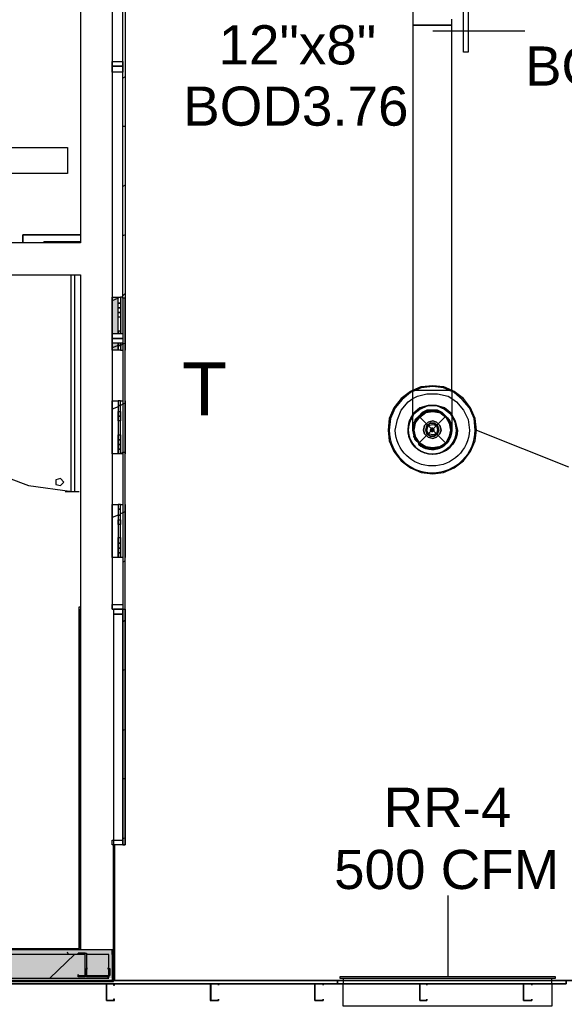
# Model space of a CAD drawing. Header units: metres. Extents: x 98 to 337, y -7 to 53.
# Drawn here: x 123.323 to 125.44, y 37.002 to 40.839 of the extents above; entities that cross this region are included whole.
import ezdxf

# ---------------------------------------------------------------- set-up
doc = ezdxf.new("R2010")
doc.units = ezdxf.units.M
doc.layers.add('HVAC - Ductos', color=5, linetype='Continuous', lineweight=0)
doc.layers.add('PDF_Text', color=7, linetype='Continuous', lineweight=0)
doc.layers.add('PDF_Geometry', color=7, linetype='Continuous', lineweight=0, true_color=0xaaaaaa)
doc.layers.add('PDF_Solid Fills', color=7, linetype='Continuous', lineweight=0, true_color=0xffffff)
doc.styles.add('PDF Helvetica', font='')
doc.styles.get('PDF Helvetica').set_extended_font_data('Helvetica')

msp = doc.modelspace()

# ---------------------------------------------------------------- hatches: boundary and pattern name
at = {"layer": 'PDF_Solid Fills', "lineweight": 0, "transparency": 33554559}
h = msp.add_hatch(color=256, dxfattribs=at)
h.paths.add_polyline_path([(123.6827, 39.6181), (123.7056, 39.6181), (123.7056, 39.7601), (123.6827, 39.7601)])
h.paths.add_polyline_path([(123.6827, 39.5539), (123.7056, 39.5539), (123.7056, 39.5814), (123.6827, 39.5814)])
h = msp.add_hatch(color=256, dxfattribs=at)
h.paths.add_polyline_path([(123.724, 39.6181), (123.724, 39.7601), (123.7149, 39.7601), (123.7149, 39.6181)])
h.paths.add_polyline_path([(123.724, 39.5814), (123.7149, 39.5814), (123.7149, 39.5539), (123.724, 39.5539)])
for points in [[(119.9029, 37.1119), (119.9029, 37.2081), (120.4206, 37.2081), (123.669, 37.2035), (123.669, 37.1256), (123.6736, 37.1256), (123.669, 37.121), (123.669, 37.1119), (123.6873, 37.1119), (123.6873, 37.2218), (119.8891, 37.2218), (119.8891, 37.1119)], [(123.669, 37.1119), (123.669, 37.2035), (119.9029, 37.2035), (119.9029, 37.1119)]]:
    msp.add_hatch(color=256, dxfattribs=at).paths.add_polyline_path(points)
h = msp.add_hatch(color=256, dxfattribs=at)
h.paths.add_polyline_path([(123.5774, 37.1164), (123.5774, 37.121), (123.5499, 37.121), (123.5772, 37.1164)])
h.paths.add_polyline_path([(123.5774, 37.121), (123.582, 37.2081), (123.5774, 37.2081)])

# ---------------------------------------------------------------- linework, layer by layer
at = {"layer": 'HVAC - Ductos', "lineweight": 0}
for points in [[(124.8511, 40.9147), (124.8511, 40.8185), (124.8557, 40.8185), (124.8603, 40.8185), (124.874, 40.8185), (124.8877, 40.8185), (124.9061, 40.8185), (124.929, 40.8185), (124.9473, 40.8185), (124.9656, 40.8185), (124.9793, 40.8185), (124.9931, 40.8185), (125.0023, 40.8185), (124.9931, 40.8185), (124.9793, 40.8185), (124.9656, 40.8185), (124.9473, 40.8185), (124.929, 40.8185), (124.9061, 40.8185), (124.8877, 40.8185), (124.874, 40.8185), (124.8603, 40.8185), (124.8557, 40.8185), (124.8511, 40.8185), (124.8511, 39.3981), (124.8419, 39.3936), (124.8053, 39.366), (124.7778, 39.3294), (124.7595, 39.2882), (124.7549, 39.2423), (124.7595, 39.2011), (124.7778, 39.1599), (124.8053, 39.1232), (124.8419, 39.0957), (124.8831, 39.0774), (124.929, 39.0728), (124.9702, 39.0774), (125.0114, 39.0957), (125.0481, 39.1232), (125.0756, 39.1599), (125.0939, 39.2011), (125.0985, 39.2423), (125.0939, 39.2882), (125.0756, 39.3294), (125.0481, 39.366), (125.0114, 39.3936), (125.0023, 39.3981), (125.0023, 40.8185), (125.0023, 40.8413)], [(124.8511, 39.3981), (124.8831, 39.4119), (124.929, 39.4164), (124.9702, 39.4119), (125.0023, 39.3981)], [(125.0023, 39.3936), (124.9702, 39.4073), (124.929, 39.4119), (124.8831, 39.4073), (124.8511, 39.3936)], [(124.8511, 39.3981), (124.8557, 39.3981), (124.8603, 39.3981), (124.874, 39.3981), (124.8877, 39.3981), (124.9061, 39.3981), (124.929, 39.3981), (124.9473, 39.3981), (124.9656, 39.3981), (124.9793, 39.3981), (124.9931, 39.3981), (125.0023, 39.3981)], [(124.8511, 39.366), (124.8694, 39.3752), (124.9061, 39.3844), (124.9473, 39.3844), (124.9885, 39.3752), (125.0023, 39.366)], [(124.9015, 39.311), (124.929, 39.3202), (124.9061, 39.3202), (124.8877, 39.311), (124.874, 39.2974), (124.8603, 39.2836), (124.8557, 39.2652), (124.8511, 39.2515)], [(124.874, 39.1874), (124.874, 39.1919), (124.8649, 39.2057), (124.8557, 39.224), (124.8557, 39.2423), (124.8557, 39.2652), (124.8649, 39.2836), (124.874, 39.2974), (124.8923, 39.3065), (124.9061, 39.3156), (124.929, 39.3202)], [(124.8603, 39.2698), (124.8557, 39.2423), (124.8603, 39.2698), (124.8785, 39.2928), (124.9015, 39.311), (124.929, 39.3156), (124.9565, 39.311), (124.9793, 39.2928), (124.9931, 39.2698), (124.9977, 39.2423), (124.9931, 39.2194), (124.9793, 39.1919), (124.9565, 39.1782), (124.9793, 39.1919), (124.9931, 39.2148)], [(124.8557, 39.2698), (124.8557, 39.2744), (124.8603, 39.2744), (124.874, 39.2974), (124.8969, 39.311), (124.8969, 39.3156), (124.9015, 39.3156)], [(125.0023, 39.2515), (125.0023, 39.2652), (124.9931, 39.2836), (124.9793, 39.2974), (124.9656, 39.311), (124.9473, 39.3202), (124.929, 39.3202), (124.9473, 39.3156), (124.9656, 39.3065), (124.9793, 39.2974), (124.9931, 39.2836), (124.9977, 39.2652), (125.0023, 39.2423), (124.9977, 39.224), (124.9931, 39.2057), (124.9793, 39.1919), (124.9656, 39.1828), (124.9473, 39.1736), (124.929, 39.169), (124.9061, 39.1736), (124.8923, 39.1828), (124.874, 39.1919)], [(124.874, 39.2974), (124.9793, 39.1919)], [(124.9793, 39.2974), (124.874, 39.1919)], [(124.929, 39.3156), (124.9519, 39.311)], [(124.9519, 39.3156), (124.9565, 39.3156), (124.961, 39.311)], [(124.9565, 39.311), (124.9793, 39.2974), (124.9931, 39.2744)], [(124.9977, 39.2744), (124.9977, 39.2698), (125.0023, 39.2423), (124.9977, 39.2194)], [(124.8511, 39.2469), (124.8511, 39.2423)], [(124.9519, 39.1782), (124.929, 39.1736), (124.9015, 39.1782), (124.8785, 39.1919), (124.8603, 39.2194), (124.8557, 39.2423), (124.8603, 39.2194)], [(124.8603, 39.2148), (124.8557, 39.2148), (124.8557, 39.2194)], [(124.9977, 39.2194), (124.9977, 39.2148)], [(124.8969, 39.1782), (124.874, 39.1919), (124.8603, 39.2148)], [(124.9015, 39.1736), (124.8969, 39.1736), (124.8969, 39.1782)], [(124.961, 39.1782), (124.9565, 39.1736), (124.9519, 39.1736)], [(124.9519, 39.1736), (124.929, 39.169), (124.9015, 39.1736)]]:
    msp.add_lwpolyline(points, dxfattribs=at)
for points in [[(125.0664, 40.7131), (125.0481, 40.7131), (125.0481, 40.8917), (125.0664, 40.8917)], [(124.8511, 39.3065), (124.8785, 39.3294), (124.9107, 39.3386), (124.9427, 39.3386), (124.9747, 39.3294), (125.0023, 39.3065), (125.0023, 39.3019), (125.0023, 39.3065), (124.9747, 39.3294), (124.9427, 39.3386), (124.9107, 39.3386), (124.8785, 39.3294), (124.8511, 39.3065), (124.8511, 39.3019)], [(124.9977, 39.3065), (124.9747, 39.3248), (124.9427, 39.3386), (124.9107, 39.3386), (124.8785, 39.3248), (124.8557, 39.3065), (124.8511, 39.2974), (124.8557, 39.3065), (124.8785, 39.3248), (124.9107, 39.3386), (124.9427, 39.3386), (124.9747, 39.3248), (124.9977, 39.3065), (125.0023, 39.2974)], [(124.9885, 39.2882), (124.9519, 39.3156), (124.9015, 39.3156), (124.8649, 39.2882), (124.8511, 39.2423), (124.8649, 39.2011), (124.9015, 39.1736), (124.9519, 39.1736), (124.9885, 39.2011), (125.0023, 39.2423)], [(125.0252, 39.2423), (125.016, 39.279), (125.0023, 39.3019), (125.016, 39.279)], [(124.8969, 39.2607), (124.8923, 39.2423), (124.8969, 39.2607), (124.9107, 39.2744), (124.929, 39.279), (124.9427, 39.2744), (124.9565, 39.2607), (124.961, 39.2423), (124.9565, 39.2607), (124.9427, 39.2744), (124.929, 39.279), (124.9107, 39.2744)], [(124.9061, 39.2607), (124.9015, 39.2423), (124.9061, 39.2607), (124.9198, 39.2698), (124.9336, 39.2698), (124.9473, 39.2607), (124.9519, 39.2423), (124.9473, 39.2607), (124.9336, 39.2698), (124.9198, 39.2698)], [(124.9107, 39.2607), (124.929, 39.2652), (124.9427, 39.2607), (124.9473, 39.2423), (124.9427, 39.2286), (124.929, 39.224), (124.9107, 39.2286), (124.9061, 39.2423)], [(124.8511, 39.2515), (124.8511, 39.2423), (124.8557, 39.224), (124.8603, 39.2057), (124.874, 39.1919), (124.8603, 39.2057), (124.8557, 39.224), (124.8511, 39.2423)], [(124.9565, 39.2286), (124.961, 39.2423), (124.9565, 39.2286), (124.9427, 39.2148), (124.929, 39.2103), (124.9107, 39.2148), (124.8969, 39.2286), (124.8923, 39.2423), (124.8969, 39.2286), (124.9107, 39.2148), (124.929, 39.2103), (124.9427, 39.2148)], [(124.9473, 39.2286), (124.9519, 39.2423), (124.9473, 39.2286), (124.9336, 39.2194), (124.9198, 39.2194), (124.9061, 39.2286), (124.9015, 39.2423), (124.9061, 39.2286), (124.9198, 39.2194), (124.9336, 39.2194)], [(124.9244, 39.2469), (124.9198, 39.2423), (124.9244, 39.2515), (124.929, 39.2515), (124.9336, 39.2423), (124.929, 39.2469)], [(124.929, 39.2378), (124.9336, 39.2423), (124.929, 39.2378), (124.9244, 39.2378), (124.9198, 39.2423), (124.9244, 39.2378)]]:
    msp.add_lwpolyline(points, close=True, dxfattribs=at)
for points in [[(124.8511, 39.3936), (124.8419, 39.389), (124.8099, 39.3614), (124.7823, 39.3294), (124.7641, 39.2882), (124.7595, 39.2423, 0.986592), (125.0939, 39.2423), (125.0894, 39.2882), (125.071, 39.3294), (125.0435, 39.3614), (125.0114, 39.389), (125.0023, 39.3936)], [(124.8511, 39.2469), (124.8511, 39.2561), (124.8511, 39.279), (124.8511, 39.3156), (124.8511, 39.3523), (124.8511, 39.3981), (124.8557, 39.3981), (124.8603, 39.3981), (124.874, 39.3981), (124.8877, 39.3981), (124.9061, 39.3981), (124.929, 39.3981), (124.9473, 39.3981), (124.9656, 39.3981), (124.9793, 39.3981), (124.9931, 39.3981), (125.0023, 39.3981), (125.0023, 39.3798), (125.0023, 39.334), (125.0023, 39.2974), (125.0023, 39.2698), (125.0023, 39.2515), (125.0023, 39.2423), (125.0023, 39.2515), (125.0023, 39.2423, -0.66391), (124.874, 39.1874, 0.648937), (125.0023, 39.2423)], [(125.0023, 39.366), (125.0206, 39.3523), (125.0481, 39.3202), (125.0664, 39.2836), (125.071, 39.2423, -0.962337), (124.7823, 39.2423), (124.7915, 39.2836), (124.8053, 39.3202), (124.8327, 39.3523), (124.8511, 39.366)]]:
    msp.add_lwpolyline(points, format="xyb", dxfattribs=at)
msp.add_lwpolyline([(124.8327, 39.2423, 0.962198), (125.0252, 39.2423, -1.355247), (124.8511, 39.3019), (124.8373, 39.279), (124.8327, 39.2423), (124.8373, 39.2744), (124.8511, 39.2974, 1.368675), (125.0206, 39.2423), (125.016, 39.2744), (125.0023, 39.2974, -1.368654)], format="xyb", close=True, dxfattribs=at)
at = {"layer": 'PDF_Geometry', "lineweight": 0}
for points in [[(123.724, 46.0828), (123.7331, 46.0828), (123.7331, 44.8687), (123.724, 44.8687), (123.724, 46.0828), (123.7331, 46.0828), (123.7331, 44.8687), (123.724, 44.8687), (123.724, 43.5903), (123.7331, 43.5903), (123.7331, 42.3121), (123.724, 42.3121), (123.724, 41.0338), (123.7331, 41.0338), (123.7331, 39.7555), (123.724, 39.7555), (123.724, 38.5459), (123.7331, 38.5459), (123.7331, 39.7555), (123.724, 39.7555), (123.724, 41.0338), (123.7331, 41.043)], [(123.5591, 44.8687), (123.5591, 39.9708), (120.0128, 39.9708), (120.0128, 44.8687), (123.6873, 44.8687), (123.6873, 44.8595)], [(123.6827, 44.8687), (123.6827, 38.5459), (123.6873, 38.5459), (123.6873, 37.2218), (123.5591, 37.2218)], [(124.929, 40.7955), (125.2863, 40.7955)], [(123.7331, 40.6168), (123.724, 40.6123)], [(123.7331, 40.4244), (123.724, 40.4244)], [(123.1513, 40.3419), (123.5086, 40.3419), (123.5086, 40.2411), (123.1513, 40.2411)], [(123.7331, 40.1953), (123.724, 40.1907)], [(123.7331, 40.0029), (123.724, 39.9983)], [(123.5591, 39.9754), (123.417, 39.9754), (123.417, 39.9708), (123.417, 39.9754)], [(120.0128, 37.2218), (119.8891, 37.2218), (119.8891, 38.5459), (120.0128, 38.5459), (120.0128, 39.8472), (123.5591, 39.8472), (123.5591, 38.5459)], [(123.5224, 39.0041), (123.5224, 39.8472)], [(123.5361, 39.8472), (123.5361, 39.0041)], [(123.724, 39.7601), (123.7149, 39.7601), (123.7149, 39.6181), (123.7149, 39.6272), (123.7057, 39.6272), (123.7057, 39.6181), (123.7057, 39.7601), (123.7057, 39.7555), (123.6827, 39.7463)], [(123.6827, 39.6181), (123.6827, 39.7601), (123.7057, 39.7601), (123.7149, 39.7601), (123.7149, 39.7372), (123.7057, 39.7372), (123.7057, 39.7601)], [(123.7331, 39.7738), (123.724, 39.7647)], [(123.7331, 39.7601), (123.7331, 39.5539)], [(123.7057, 39.5723), (123.7057, 39.5814), (123.7057, 39.5539), (123.6827, 39.5539), (123.6827, 39.5814)], [(123.7149, 39.5723), (123.7149, 39.5539), (123.7057, 39.5539), (123.7057, 39.5723), (123.7149, 39.5723), (123.7057, 39.5723), (123.6827, 39.5631)], [(123.7331, 39.5814), (123.724, 39.5768), (123.7149, 39.5723), (123.7149, 39.5814), (123.7149, 39.5539), (123.724, 39.5539)], [(123.7057, 39.334), (123.6827, 39.3248)], [(123.7331, 39.3477), (123.724, 39.3432), (123.7149, 39.3386), (123.7057, 39.3386), (123.7057, 39.3156), (123.7149, 39.3156), (123.7149, 39.3386), (123.7057, 39.3386), (123.7149, 39.3386), (123.7149, 39.3569), (123.7057, 39.3569), (123.7057, 39.3386)], [(123.724, 39.1507), (123.7149, 39.1507), (123.7149, 39.3569), (123.724, 39.3569)], [(123.7331, 39.3569), (123.7331, 39.1507)], [(125.0985, 39.2423), (125.4559, 39.1003)], [(123.023, 39.1965), (123.0504, 39.1736), (123.1971, 39.0865), (123.3574, 39.027), (123.527, 39.0041)], [(123.7331, 39.1553), (123.724, 39.1553), (123.7149, 39.1507), (123.7103, 39.1507)], [(123.4995, 39.0041), (123.5545, 39.0041)], [(123.7057, 38.9125), (123.7149, 38.9125), (123.7057, 38.9125), (123.7057, 38.8941), (123.7149, 38.8941), (123.7149, 38.9125), (123.7149, 38.9354), (123.7149, 38.9537), (123.7057, 38.9537), (123.7057, 38.9354), (123.7149, 38.9354), (123.7057, 38.9354), (123.7057, 38.9125), (123.6827, 38.9033)], [(123.724, 38.7475), (123.7149, 38.7475), (123.7149, 38.9537), (123.724, 38.9537)], [(123.7331, 38.9537), (123.7331, 38.7475)], [(123.7331, 38.9262), (123.724, 38.9216), (123.7149, 38.917)], [(123.7331, 38.7338), (123.724, 38.7292)], [(123.6827, 38.5459), (123.6827, 38.5643), (123.724, 38.5643), (123.724, 38.5459), (123.6873, 38.5459), (123.724, 38.5459), (123.724, 38.5276), (123.724, 37.6479)], [(120.0128, 38.5551), (120.022, 38.5551), (120.022, 37.2264), (123.5545, 37.2264), (123.5545, 38.5551), (123.5591, 38.5551)], [(123.724, 37.6296), (123.7331, 37.6296), (123.7331, 38.5459), (123.7331, 37.6296), (123.724, 37.6296), (123.724, 38.5459), (123.7331, 38.5459)], [(123.7331, 38.5047), (123.724, 38.4955)], [(123.7331, 38.3123), (123.724, 38.3077)], [(123.7331, 38.0786), (123.724, 38.074)], [(123.7331, 37.8861), (123.724, 37.8861)], [(123.7331, 37.6571), (123.724, 37.6525)], [(123.6873, 37.1027), (123.6873, 37.6296), (123.6919, 37.6296), (123.6919, 37.1027)], [(124.9885, 37.1164), (124.9885, 37.4325)], [(123.6827, 37.1118), (123.6873, 37.1118), (123.6873, 37.2035), (123.6827, 37.2035), (123.6827, 37.2218), (119.8891, 37.2218), (119.8891, 37.2035), (119.8891, 37.1118)], [(123.6827, 37.2035), (123.6827, 37.0981), (123.6873, 37.0981), (123.6827, 37.0981), (119.8891, 37.0981), (119.8891, 37.2035)], [(122.0425, 37.2035), (121.6393, 37.2035), (121.2316, 37.2035), (120.8283, 37.2035), (120.4206, 37.2035), (119.9991, 37.2035), (119.9029, 37.2035), (119.9029, 37.1118), (123.669, 37.1118), (123.669, 37.1164)], [(123.5774, 37.2035), (123.2612, 37.2035), (122.858, 37.2035), (122.4503, 37.2035), (122.0471, 37.2035)], [(123.4399, 37.1118), (123.5361, 37.2035)], [(123.5132, 37.2035), (123.5086, 37.2127)], [(123.669, 37.121), (123.669, 37.2035), (123.582, 37.2035)], [(123.6645, 37.1118), (123.669, 37.1164)], [(124.567, 37.1118), (125.4055, 37.1118)], [(125.3825, 37.1164), (124.59, 37.1164)], [(144.5753, 37.1027), (138.6924, 37.1027), (137.8035, 37.1027), (136.4657, 37.1027), (135.5814, 37.1027), (133.4692, 37.1027), (132.5804, 37.1027), (131.215, 37.1027), (130.0742, 37.1027), (129.8497, 37.1027), (128.9609, 37.1027), (127.4856, 37.1027), (126.5967, 37.1027), (125.4467, 37.1027), (124.5578, 37.1027), (117.6257, 37.1027)], [(117.6257, 37.1027), (124.5578, 37.1027), (125.4467, 37.1027), (126.5967, 37.1027), (127.4856, 37.1027), (128.9609, 37.1027), (129.8497, 37.1027), (130.0742, 37.1027), (131.215, 37.1027), (132.5804, 37.1027), (132.5804, 37.089), (132.5804, 37.1027), (133.4692, 37.1027), (135.5814, 37.1027), (136.4657, 37.1027), (137.8035, 37.1027), (138.6924, 37.1027), (144.5753, 37.1027), (145.4641, 37.1027), (147.6358, 37.1027), (148.5247, 37.1027), (148.5247, 37.089), (148.5247, 37.1027), (158.9481, 37.1027)]]:
    msp.add_lwpolyline(points, dxfattribs=at)
for points in [[(123.6827, 40.6764), (123.724, 40.6764), (123.724, 40.6581), (123.6827, 40.6581)], [(123.6827, 40.6581), (123.724, 40.6581), (123.724, 40.6352), (123.6827, 40.6352)], [(123.3345, 39.9708), (123.3345, 40.0029), (123.5591, 40.0029), (123.3345, 40.0029)], [(123.7149, 39.7372), (123.7149, 39.7188), (123.7057, 39.7188), (123.7057, 39.7372)], [(123.7149, 39.7188), (123.7149, 39.7005), (123.7057, 39.7005), (123.7057, 39.7188)], [(123.7057, 39.7005), (123.7149, 39.7005), (123.7149, 39.6822), (123.7057, 39.6822)], [(123.6827, 39.6181), (123.724, 39.6181), (123.724, 39.5997), (123.6827, 39.5997)], [(123.6827, 39.5997), (123.724, 39.5997), (123.724, 39.5814), (123.6827, 39.5814)], [(123.7057, 39.1507), (123.6827, 39.1507), (123.6827, 39.3569), (123.7057, 39.3569)], [(123.7149, 39.3156), (123.7149, 39.2974), (123.7057, 39.2974), (123.7057, 39.3156)], [(123.7057, 39.2974), (123.7149, 39.2974), (123.7149, 39.279), (123.7057, 39.279)], [(123.7057, 39.224), (123.7149, 39.224), (123.7149, 39.2057), (123.7057, 39.2057)], [(123.7057, 39.2057), (123.7149, 39.2057), (123.7149, 39.1874), (123.7057, 39.1874)], [(123.7057, 39.1874), (123.7149, 39.1874), (123.7149, 39.169), (123.7057, 39.169)], [(123.7149, 39.169), (123.7149, 39.1507), (123.7057, 39.1507), (123.7057, 39.169)], [(123.4949, 39.0407), (123.4812, 39.0545), (123.4628, 39.0499), (123.4628, 39.0316), (123.4812, 39.027)], [(123.7057, 38.7475), (123.6827, 38.7475), (123.6827, 38.9537), (123.7057, 38.9537)], [(123.7057, 38.8941), (123.7149, 38.8941), (123.7149, 38.8758), (123.7057, 38.8758)], [(123.7057, 38.8254), (123.7149, 38.8254), (123.7149, 38.8025), (123.7057, 38.8025)], [(123.7057, 38.8025), (123.7149, 38.8025), (123.7149, 38.7842), (123.7057, 38.7842)], [(123.7057, 38.7842), (123.7149, 38.7842), (123.7149, 38.7658), (123.7057, 38.7658)], [(123.7149, 38.7658), (123.7149, 38.7475), (123.7057, 38.7475), (123.7057, 38.7658)], [(123.5591, 38.5459), (123.5591, 37.2218)], [(123.6873, 38.5276), (123.724, 38.5276)], [(123.6827, 37.6479), (123.724, 37.6479), (123.724, 37.6296), (123.6827, 37.6296)], [(119.8891, 37.0981), (123.6873, 37.0981), (123.6873, 37.2218), (119.8891, 37.2218)], [(123.5499, 37.2035), (123.5499, 37.2081)], [(123.5774, 37.2081), (123.582, 37.2081), (123.582, 37.121), (123.5774, 37.121), (123.5774, 37.1164), (123.5499, 37.1164), (123.5499, 37.1256), (123.5499, 37.121), (123.5774, 37.121), (123.5774, 37.2081), (123.5499, 37.2081)], [(123.6736, 37.121), (123.669, 37.121), (123.669, 37.1164), (123.582, 37.1164), (123.582, 37.121), (123.582, 37.1485), (123.5865, 37.1485), (123.582, 37.1485), (123.582, 37.121), (123.669, 37.121), (123.669, 37.1485), (123.6645, 37.1485), (123.6736, 37.1485)], [(125.4055, 37.1164), (124.567, 37.1164), (124.567, 37.1118), (124.5808, 37.1118), (124.5808, 37.089), (125.3917, 37.089), (125.3917, 37.1118), (125.4055, 37.1118)], [(124.5578, 37.1027), (124.5578, 37.089), (118.006, 37.089), (124.5578, 37.089), (124.5578, 37.1027), (117.6257, 37.1027), (117.6257, 37.089), (117.9785, 37.089), (117.6257, 37.089), (117.6257, 37.1027)], [(123.6919, 37.089), (123.6599, 37.089), (123.6599, 37.0294), (123.6599, 37.0248), (123.6919, 37.0248), (123.6919, 37.0294), (123.6873, 37.0294), (123.6873, 37.0248), (123.6599, 37.0248), (123.6599, 37.0294), (123.6599, 37.089), (123.6873, 37.089), (123.6873, 37.0844), (123.6919, 37.0844)], [(124.0951, 37.089), (124.0676, 37.089), (124.063, 37.089), (124.063, 37.0294), (124.063, 37.0248), (124.0676, 37.0248), (124.0951, 37.0248), (124.0951, 37.0294), (124.0951, 37.0248), (124.0676, 37.0248), (124.0676, 37.0294), (124.0676, 37.089), (124.0951, 37.089), (124.0951, 37.0844)], [(124.5029, 37.089), (124.4708, 37.089), (124.4708, 37.0294), (124.4708, 37.0248), (124.5029, 37.0248), (124.5029, 37.0294), (124.5029, 37.0248), (124.4708, 37.0248), (124.4708, 37.0294), (124.4708, 37.089), (124.5029, 37.089), (124.5029, 37.0844)], [(124.5578, 37.089), (124.5578, 37.1027)], [(124.5578, 37.089), (125.4467, 37.089), (125.4467, 37.1027), (125.4467, 37.089)], [(125.3917, 37.089), (125.3917, 37.0019), (124.5808, 37.0019), (124.5808, 37.089)], [(124.7136, 37.089), (124.59, 37.089)], [(124.9519, 37.089), (124.7915, 37.089)], [(124.8785, 37.089), (124.8785, 37.0294), (124.8785, 37.0248), (124.9061, 37.0248), (124.9061, 37.0294), (124.9061, 37.0248), (124.8785, 37.0248), (124.8785, 37.0294), (124.8785, 37.089), (124.9061, 37.089)], [(124.9061, 37.0844), (124.9061, 37.089)], [(125.1901, 37.089), (125.0298, 37.089)], [(125.3871, 37.089), (125.268, 37.089)], [(125.2863, 37.089), (125.2818, 37.089), (125.2818, 37.0294), (125.2818, 37.0248), (125.2863, 37.0248), (125.3139, 37.0248), (125.3139, 37.0294), (125.3139, 37.0248), (125.2863, 37.0248), (125.2818, 37.0248), (125.2818, 37.0294), (125.2818, 37.089), (125.2863, 37.089), (125.3139, 37.089)], [(125.3139, 37.0844), (125.3139, 37.089)]]:
    msp.add_lwpolyline(points, close=True, dxfattribs=at)

# ---------------------------------------------------------------- texts
at = {"layer": 'PDF_Text', "lineweight": 0, "attachment_point": 4, "style": 'PDF Helvetica'}
for s, insert, char_height in [('12"x8"', (124.096, 40.7403), 0.15242), ('BOD3.79', (125.2873, 40.6578), 0.15242), ('BOD3.76', (123.9586, 40.502), 0.15242), ('T', (123.954, 39.4033), 0.2054), ('RR-4', (124.7375, 37.7758), 0.15242), ('500 CFM', (124.5451, 37.533), 0.15242)]:
    msp.add_mtext(s, dxfattribs=dict(at, insert=insert, char_height=char_height))

doc.saveas('drawing.dxf')
